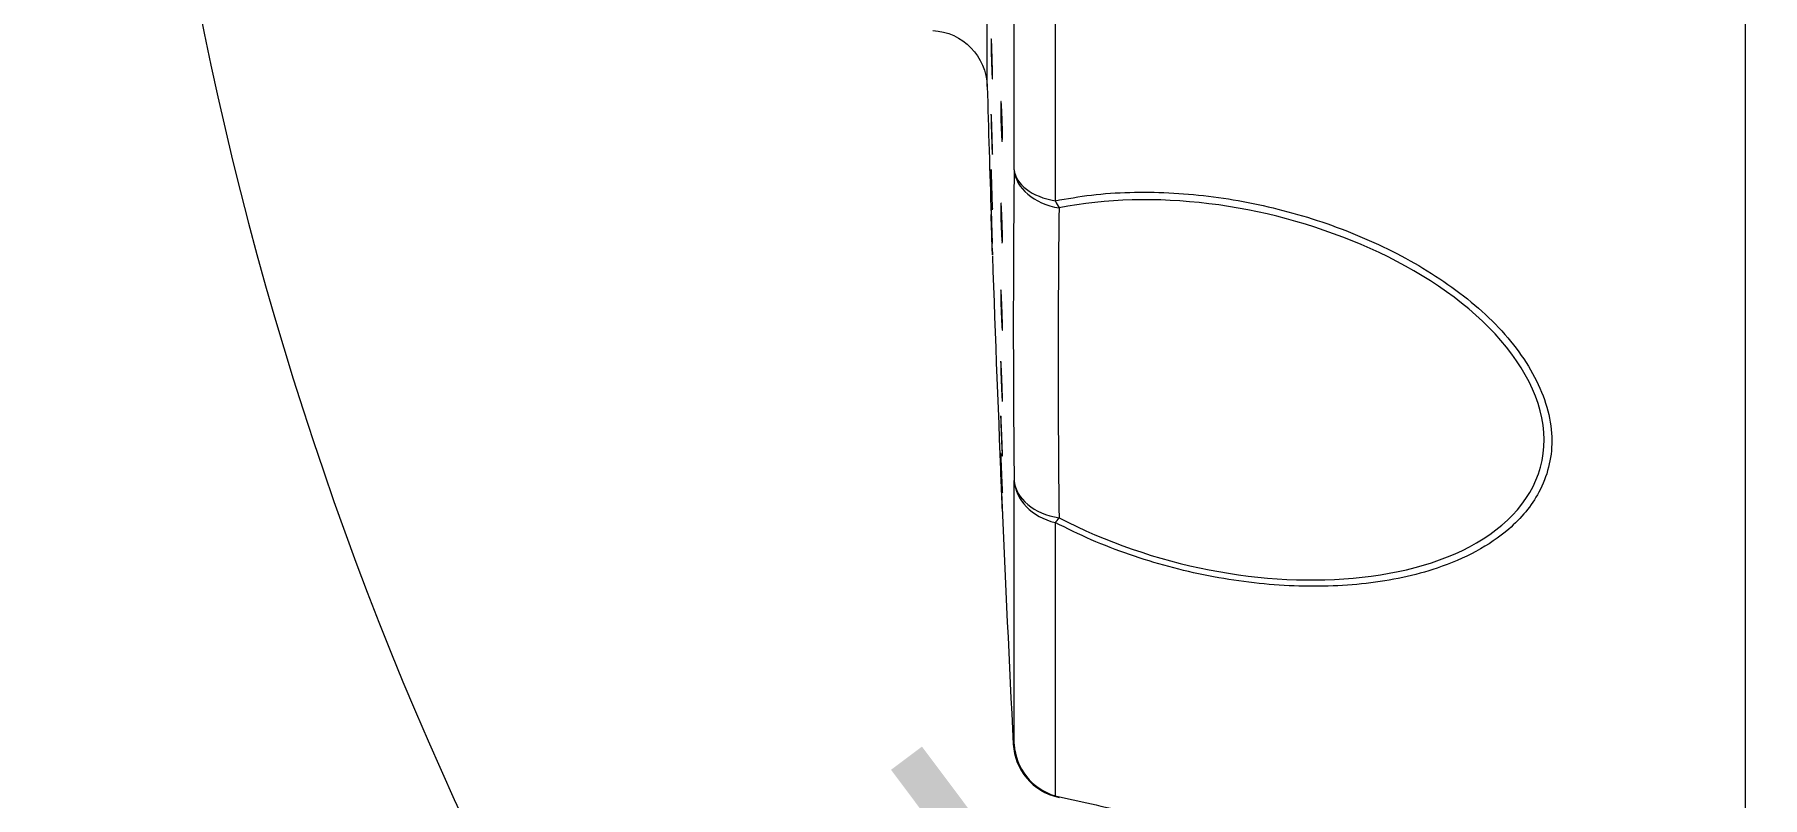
# Model space of a CAD drawing. Extents: x 0 to 1239, y 0 to 509.
# Drawn here: x 223.76 to 253.8, y 230.14 to 243.4 of the extents above; entities that cross this region are included whole.
import ezdxf

# ---------------------------------------------------------------- set-up
doc = ezdxf.new("R2010")
doc.units = 0
doc.header["$LTSCALE"] = 10
doc.header["$MEASUREMENT"] = 0
doc.header["$PDMODE"] = 3
doc.header["$PDSIZE"] = -10
doc.layers.get('0').update_dxf_attribs({"linetype": 'CONTINUOUS'})
doc.layers.get('DEFPOINTS').update_dxf_attribs({"linetype": 'CONTINUOUS'})
doc.layers.add('1', color=7, linetype='CONTINUOUS')
doc.styles.add('Daelim Dimension', font='')
doc.styles.get('Daelim Dimension').set_extended_font_data('NanumGothic')
doc.dimstyles.new('DEFAULT', dxfattribs={"dimscale": 2, "dimtxt": 2, "dimasz": 2, "dimexe": 0, "dimexo": 2, "dimgap": 1, "dimtad": 1, "dimdec": 1, "dimzin": 9, "dimdsep": 46, "dimtxsty": 'Daelim Dimension', "dimcen": 0.5, "dimclrd": 252, "dimclre": 252, "dimclrt": 3, "dimadec": 1, "dimazin": 0, "dimtfac": 1, "dimtdec": 1, "dimtix": 1, "dimtmove": 0, "dimatfit": 3, "dimfxl": 1, "dimtolj": 1, "dimtzin": 1, "dimlwd": 9, "dimlwe": 9, "dimarcsym": 0})

# ---------------------------------------------------------------- blocks, each defined once
blk = doc.blocks.new('*D3')
at = {"color": 5, "linetype": 'ByBlock', "lineweight": 9, "ltscale": 0.5, "transparency": 16777216}
for p, q in [((291.443, 283.574), (230.966, 301.242)), ((184.882, 143.495), (229.844, 297.402)), ((244.237, 121.988), (183.76, 139.655))]:
    blk.add_line(p, q, dxfattribs=at)
at = {"color": 5, "ltscale": 0.5, "transparency": 16777216}
for points in [[(229.205, 297.589), (230.484, 297.215), (230.966, 301.242)], [(184.242, 143.682), (185.522, 143.308), (183.76, 139.655)]]:
    blk.add_solid(points, dxfattribs=at)
at = {"layer": 'DEFPOINTS', "color": 0, "ltscale": 0.5, "transparency": 16777216}
for p in [(230.966, 301.242), (295.283, 282.453), (248.077, 120.866)]:
    blk.add_point(p, dxfattribs=at)
at = {"color": 7, "ltscale": 0.5, "transparency": 16777216, "insert": (202.308, 221.925), "char_height": 6, "attachment_point": 5, "rotation": 73.7149, "style": 'Daelim Dimension'}
blk.add_mtext('\\A1;168', dxfattribs=at)
blk = doc.blocks.new('*D5')
at = {"color": 5, "linetype": 'ByBlock', "lineweight": 9, "ltscale": 0.5, "transparency": 16777216}
blk.add_line((229.556, 255.918), (225.438, 255.918), dxfattribs=at)
blk.add_arc((287.531, 255.918), 62.092, 183.69164, 250.02321, dxfattribs=at)
at = {"color": 5, "ltscale": 0.5, "transparency": 16777216}
for points in [[(224.901, 251.899), (226.234, 251.942), (225.438, 255.918)], [(266.525, 198.195), (266.11, 196.928), (270.119, 196.317)]]:
    blk.add_solid(points, dxfattribs=at)
at = {"layer": 'DEFPOINTS', "color": 0, "ltscale": 0.5, "transparency": 16777216}
for p in [(296.604, 286.976), (233.556, 255.918), (287.531, 255.918), (231.061, 230.098), (248.077, 120.866)]:
    blk.add_point(p, dxfattribs=at)
at = {"color": 7, "ltscale": 0.5, "transparency": 16777216, "insert": (242.186, 221.925), "char_height": 6, "attachment_point": 5, "rotation": 306.8574, "style": 'Daelim Dimension'}
blk.add_mtext('\\A1;73.7°', dxfattribs=at)

msp = doc.modelspace()

# ---------------------------------------------------------------- linework, layer by layer
at = {"layer": '1', "color": 7, "linetype": 'Continuous', "lineweight": 13}
for p, q in [((253.495, 283.767), (253.495, 228.069)), ((240.322, 242.496), (240.322, 269.341)), ((240.79, 241.043), (240.79, 252.103)), ((241.502, 251.965), (241.502, 240.508)), ((240.79, 231.067), (240.79, 235.648)), ((241.502, 234.918), (241.502, 230.172)), ((240.79, 231.067), (240.775, 231.07))]:
    msp.add_line(p, q, dxfattribs=at)
at = {"layer": '1', "color": 7, "linetype": 'Continuous', "lineweight": 18}
msp.add_line((240.411, 240.351), (240.412, 240.359), dxfattribs=at)
at = {"layer": '1', "color": 7, "linetype": 'Continuous', "lineweight": 18, "extrusion": (0, 0, -1)}
msp.add_arc((-239.322, 242.468), 1, 93, 178.4076, dxfattribs=at)
at = {"layer": '1', "color": 7, "linetype": 'Continuous', "lineweight": 18}
for centre, radius, start, end in [((723.144, 255.918), 483.009, 181.59242, 181.8574), ((723.144, 255.918), 483.009, 181.94193, 182.9488), ((241.773, 231.122), 1, 182.9488, 257.3196)]:
    msp.add_arc(centre, radius, start, end, dxfattribs=at)
msp.add_ellipse((694.579, 166.148), major_axis=(-443.251, 141.042), ratio=0.68986, start_param=0.207883, end_param=0.224287, dxfattribs=at)
at = {"layer": '1', "color": 7, "linetype": 'Continuous', "lineweight": 13}
for centre, major_axis, ratio, start_param, end_param in [((241.789, 241.074), (-1, 0), 0.591619, 0.052077, 1.279768), ((241.789, 241.074), (1, -0.011), 0.708356, 3.201082, 4.499098), ((241.789, 241.074), (0.196, -0.981), 0.453228, 5.235213, 5.398191), ((694.419, 165.644), (442.333, -140.75), 0.68986, 3.349475, 3.36588), ((241.789, 235.69), (-1, -0.011), 0.70581, 0.043486, 1.341502), ((241.789, 235.69), (-1, 0), 0.806217, 0.052077, 1.279768), ((241.789, 235.69), (0.46, 0.888), 0.175115, 3.754975, 3.917953), ((241.789, 231.118), (-1, 0), 0.98842, 0.052077, 1.279768), ((241.789, 231.118), (0.22, 0.976), 0.999966, 1.843577, 3.141593), ((241.789, 231.118), (-0.22, -0.976), 0.444306, 6.120207, 6.283185)]:
    msp.add_ellipse(centre, major_axis=major_axis, ratio=ratio, start_param=start_param, end_param=end_param, dxfattribs=at)
at = {"layer": '1', "color": 7, "linetype": 'Continuous', "lineweight": 18}
for points, knots in [([(240.39, 243.322), (240.39, 243.322), (240.39, 243.322), (240.39, 243.319), (240.389, 243.309), (240.389, 243.278), (240.389, 243.255), (240.389, 243.201), (240.389, 243.169), (240.391, 243.1), (240.391, 243.061), (240.393, 242.983), (240.394, 242.943), (240.397, 242.867), (240.398, 242.829), (240.401, 242.761), (240.402, 242.73), (240.404, 242.68), (240.406, 242.66), (240.408, 242.632), (240.409, 242.625), (240.41, 242.623), (240.411, 242.629), (240.412, 242.649), (240.412, 242.659), (240.412, 242.671)], [0, 0, 0, 0, 0.000244, 0.000244, 0.092879, 0.092879, 0.188912, 0.188912, 0.281435, 0.281435, 0.376865, 0.376865, 0.47049, 0.47049, 0.564609, 0.564609, 0.660561, 0.660561, 0.753031, 0.753031, 0.84917, 0.84917, 0.941735, 0.941735, 1, 1, 1, 1]), ([(240.412, 242.671), (240.412, 242.69), (240.412, 242.716), (240.411, 242.775), (240.411, 242.809), (240.409, 242.883), (240.408, 242.923), (240.406, 243.002), (240.405, 243.041), (240.403, 243.115), (240.401, 243.152), (240.399, 243.215), (240.398, 243.242), (240.395, 243.286), (240.394, 243.302), (240.392, 243.32), (240.392, 243.324), (240.391, 243.324)], [0, 0, 0, 0, 0.128011, 0.128011, 0.255678, 0.255678, 0.387742, 0.387742, 0.513358, 0.513358, 0.643821, 0.643821, 0.771729, 0.771729, 0.900042, 0.900042, 1, 1, 1, 1]), ([(240.558, 242.222), (240.558, 242.222), (240.558, 242.222), (240.557, 242.211), (240.556, 242.194), (240.556, 242.15), (240.556, 242.121), (240.556, 242.057), (240.556, 242.022), (240.558, 241.947), (240.559, 241.907), (240.561, 241.828), (240.563, 241.789), (240.566, 241.717), (240.567, 241.683), (240.571, 241.623), (240.573, 241.598), (240.576, 241.56), (240.577, 241.547), (240.579, 241.54)], [0, 0, 0, 0, 0.000312, 0.000312, 0.123397, 0.123397, 0.250958, 0.250958, 0.373827, 0.373827, 0.500576, 0.500576, 0.624965, 0.624965, 0.750037, 0.750037, 0.877593, 0.877593, 1, 1, 1, 1]), ([(240.585, 241.62), (240.585, 241.645), (240.585, 241.676), (240.585, 241.744), (240.584, 241.781), (240.582, 241.859), (240.581, 241.9), (240.578, 241.978), (240.577, 242.015), (240.574, 242.084), (240.572, 242.116), (240.569, 242.17), (240.567, 242.191), (240.564, 242.222), (240.562, 242.231), (240.561, 242.235), (240.561, 242.235), (240.56, 242.235)], [0, 0, 0, 0, 0.137993, 0.137993, 0.275612, 0.275612, 0.417986, 0.417986, 0.553454, 0.553454, 0.694175, 0.694175, 0.832197, 0.832197, 0.970641, 0.970641, 1, 1, 1, 1]), ([(240.389, 242), (240.389, 242), (240.389, 242), (240.389, 241.99), (240.389, 241.973), (240.389, 241.928), (240.389, 241.901), (240.391, 241.838), (240.391, 241.801), (240.393, 241.726), (240.394, 241.687), (240.397, 241.609), (240.398, 241.569), (240.401, 241.496), (240.402, 241.461), (240.404, 241.402), (240.406, 241.377), (240.408, 241.338), (240.409, 241.324), (240.41, 241.318)], [0, 0, 0, 0, 0.000258, 0.000258, 0.127296, 0.127296, 0.249692, 0.249692, 0.375932, 0.375932, 0.499785, 0.499785, 0.62429, 0.62429, 0.751221, 0.751221, 0.873546, 0.873546, 1, 1, 1, 1]), ([(240.412, 241.335), (240.412, 241.349), (240.412, 241.37), (240.411, 241.42), (240.411, 241.451), (240.409, 241.519), (240.408, 241.557), (240.406, 241.635), (240.405, 241.674), (240.403, 241.751), (240.401, 241.79), (240.399, 241.86), (240.398, 241.891), (240.395, 241.945), (240.394, 241.967), (240.392, 241.999), (240.391, 242.008), (240.39, 242.011), (240.39, 242.012), (240.39, 242.012)], [0, 0, 0, 0, 0.120906, 0.120906, 0.241486, 0.241486, 0.366219, 0.366219, 0.484863, 0.484863, 0.608085, 0.608085, 0.728893, 0.728893, 0.850083, 0.850083, 0.973099, 0.973099, 1, 1, 1, 1]), ([(240.581, 241.535), (240.581, 241.535), (240.582, 241.536), (240.583, 241.547), (240.584, 241.56), (240.585, 241.59), (240.585, 241.604), (240.585, 241.62)], [0, 0, 0, 0, 0.249231, 0.249231, 0.710052, 0.710052, 1, 1, 1, 1]), ([(240.411, 241.312), (240.411, 241.312), (240.411, 241.314), (240.412, 241.32), (240.412, 241.327), (240.412, 241.335)], [0, 0, 0, 0, 0.428962, 0.428962, 1, 1, 1, 1]), ([(240.412, 240.359), (240.412, 240.367), (240.412, 240.382), (240.411, 240.422), (240.411, 240.449), (240.409, 240.509), (240.408, 240.545), (240.406, 240.619), (240.405, 240.658), (240.403, 240.736), (240.401, 240.776), (240.399, 240.851), (240.398, 240.886), (240.395, 240.947), (240.394, 240.975), (240.392, 241.017), (240.391, 241.033), (240.39, 241.048), (240.39, 241.051), (240.389, 241.051)], [0, 0, 0, 0, 0.114696, 0.114696, 0.229084, 0.229084, 0.347411, 0.347411, 0.459961, 0.459961, 0.576855, 0.576855, 0.691459, 0.691459, 0.806425, 0.806425, 0.923123, 0.923123, 1, 1, 1, 1]), ([(240.389, 241.049), (240.389, 241.049), (240.389, 241.049), (240.389, 241.045), (240.389, 241.034), (240.389, 241), (240.389, 240.977), (240.391, 240.923), (240.391, 240.89), (240.393, 240.819), (240.394, 240.78), (240.397, 240.703), (240.398, 240.663), (240.401, 240.586), (240.402, 240.548), (240.404, 240.482), (240.406, 240.452), (240.408, 240.403), (240.409, 240.384), (240.41, 240.371)], [0, 0, 0, 0, 0.000256, 0.000256, 0.127294, 0.127294, 0.24969, 0.24969, 0.37593, 0.37593, 0.499783, 0.499783, 0.62429, 0.62429, 0.75122, 0.75122, 0.873546, 0.873546, 1, 1, 1, 1]), ([(240.412, 239.766), (240.412, 239.768), (240.412, 239.776), (240.411, 239.806), (240.411, 239.827), (240.409, 239.879), (240.408, 239.912), (240.406, 239.981), (240.405, 240.018), (240.403, 240.095), (240.401, 240.135), (240.399, 240.213), (240.398, 240.251), (240.395, 240.319), (240.394, 240.35), (240.392, 240.403), (240.391, 240.424), (240.39, 240.454), (240.389, 240.462), (240.389, 240.465), (240.389, 240.465), (240.389, 240.465)], [0, 0, 0, 0, 0.108919, 0.108919, 0.217544, 0.217544, 0.329911, 0.329911, 0.436792, 0.436792, 0.547797, 0.547797, 0.656628, 0.656628, 0.765802, 0.765802, 0.876622, 0.876622, 0.984082, 0.984082, 1, 1, 1, 1]), ([(240.558, 240.469), (240.558, 240.469), (240.558, 240.469), (240.557, 240.463), (240.556, 240.451), (240.556, 240.415), (240.556, 240.39), (240.556, 240.332), (240.556, 240.299), (240.558, 240.228), (240.559, 240.188), (240.561, 240.11), (240.563, 240.07), (240.566, 239.995), (240.567, 239.958), (240.571, 239.893), (240.573, 239.863), (240.576, 239.818), (240.577, 239.8), (240.579, 239.788)], [0, 0, 0, 0, 0.000309, 0.000309, 0.123394, 0.123394, 0.250953, 0.250953, 0.373822, 0.373822, 0.500571, 0.500571, 0.62496, 0.62496, 0.750031, 0.750031, 0.877587, 0.877587, 1, 1, 1, 1]), ([(240.585, 239.831), (240.585, 239.852), (240.585, 239.88), (240.585, 239.942), (240.584, 239.978), (240.582, 240.053), (240.581, 240.094), (240.578, 240.172), (240.577, 240.211), (240.574, 240.284), (240.572, 240.319), (240.569, 240.379), (240.567, 240.405), (240.564, 240.444), (240.562, 240.458), (240.56, 240.471), (240.56, 240.473), (240.559, 240.472)], [0, 0, 0, 0, 0.131077, 0.131077, 0.261798, 0.261798, 0.397036, 0.397036, 0.525714, 0.525714, 0.659382, 0.659382, 0.790487, 0.790487, 0.921992, 0.921992, 1, 1, 1, 1]), ([(240.412, 239.568), (240.412, 239.568), (240.412, 239.571), (240.411, 239.587), (240.411, 239.602), (240.409, 239.644), (240.408, 239.672), (240.406, 239.734), (240.405, 239.769), (240.403, 239.843), (240.401, 239.883), (240.399, 239.962), (240.398, 240.001), (240.395, 240.075), (240.394, 240.11), (240.392, 240.171), (240.391, 240.197), (240.39, 240.237), (240.389, 240.252), (240.389, 240.269), (240.389, 240.27), (240.389, 240.262), (240.389, 240.256), (240.389, 240.249)], [0, 0, 0, 0, 0.066677, 0.066677, 0.163185, 0.163185, 0.263017, 0.263017, 0.357976, 0.357976, 0.456598, 0.456598, 0.553289, 0.553289, 0.650285, 0.650285, 0.748743, 0.748743, 0.844215, 0.844215, 0.943189, 0.943189, 1, 1, 1, 1]), ([(240.582, 239.773), (240.582, 239.773), (240.582, 239.773), (240.583, 239.775), (240.584, 239.783), (240.585, 239.806), (240.585, 239.818), (240.585, 239.831)], [0, 0, 0, 0, 0.082137, 0.082137, 0.64552, 0.64552, 1, 1, 1, 1]), ([(240.408, 239.683), (240.409, 239.667), (240.409, 239.652), (240.41, 239.616), (240.411, 239.598), (240.412, 239.578), (240.412, 239.573), (240.412, 239.57)], [0, 0, 0, 0, 0.257399, 0.257399, 0.713138, 0.713138, 1, 1, 1, 1]), ([(240.585, 238.296), (240.585, 238.313), (240.585, 238.337), (240.585, 238.393), (240.584, 238.426), (240.582, 238.497), (240.581, 238.537), (240.578, 238.615), (240.577, 238.654), (240.574, 238.73), (240.572, 238.768), (240.569, 238.834), (240.567, 238.863), (240.564, 238.91), (240.562, 238.929), (240.56, 238.954), (240.559, 238.96), (240.557, 238.958), (240.556, 238.951), (240.556, 238.924), (240.556, 238.903), (240.556, 238.853), (240.556, 238.823), (240.558, 238.756), (240.559, 238.718), (240.561, 238.641), (240.563, 238.601), (240.566, 238.524), (240.567, 238.485), (240.571, 238.415), (240.573, 238.382), (240.576, 238.329), (240.577, 238.307), (240.58, 238.274), (240.581, 238.264), (240.582, 238.261)], [0, 0, 0, 0, 0.058508, 0.058508, 0.116857, 0.116857, 0.177222, 0.177222, 0.23466, 0.23466, 0.294324, 0.294324, 0.352845, 0.352845, 0.411544, 0.411544, 0.471112, 0.471112, 0.52886, 0.52886, 0.588707, 0.588707, 0.646354, 0.646354, 0.70582, 0.70582, 0.76418, 0.76418, 0.82286, 0.82286, 0.882706, 0.882706, 0.940384, 0.940384, 1, 1, 1, 1]), ([(240.583, 238.26), (240.584, 238.26), (240.584, 238.263), (240.585, 238.277), (240.585, 238.285), (240.585, 238.296)], [0, 0, 0, 0, 0.546855, 0.546855, 1, 1, 1, 1]), ([(240.556, 237.71), (240.556, 237.71), (240.556, 237.71), (240.556, 237.701), (240.556, 237.685), (240.556, 237.642), (240.556, 237.616), (240.558, 237.554), (240.559, 237.519), (240.561, 237.444), (240.563, 237.405), (240.566, 237.327), (240.567, 237.287), (240.571, 237.213), (240.573, 237.177), (240.576, 237.117), (240.577, 237.091), (240.58, 237.05), (240.581, 237.035), (240.582, 237.027)], [0, 0, 0, 0, 0.000242, 0.000242, 0.127237, 0.127237, 0.249561, 0.249561, 0.375749, 0.375749, 0.499587, 0.499587, 0.624104, 0.624104, 0.751096, 0.751096, 0.873488, 0.873488, 1, 1, 1, 1]), ([(240.585, 237.039), (240.585, 237.051), (240.585, 237.071), (240.585, 237.119), (240.584, 237.149), (240.582, 237.216), (240.581, 237.254), (240.578, 237.331), (240.577, 237.37), (240.574, 237.447), (240.572, 237.487), (240.569, 237.557), (240.567, 237.59), (240.564, 237.645), (240.562, 237.668), (240.56, 237.702), (240.559, 237.713), (240.557, 237.718), (240.557, 237.719), (240.557, 237.719)], [0, 0, 0, 0, 0.119523, 0.119523, 0.238722, 0.238722, 0.362039, 0.362039, 0.479375, 0.479375, 0.601261, 0.601261, 0.720809, 0.720809, 0.840723, 0.840723, 0.962412, 0.962412, 1, 1, 1, 1]), ([(240.584, 237.019), (240.584, 237.019), (240.584, 237.02), (240.585, 237.025), (240.585, 237.031), (240.585, 237.039)], [0, 0, 0, 0, 0.377957, 0.377957, 1, 1, 1, 1]), ([(240.585, 236.079), (240.585, 236.087), (240.585, 236.102), (240.585, 236.143), (240.584, 236.169), (240.582, 236.23), (240.581, 236.265), (240.578, 236.339), (240.577, 236.378), (240.574, 236.456), (240.572, 236.497), (240.569, 236.571), (240.567, 236.606), (240.564, 236.668), (240.562, 236.695), (240.56, 236.738), (240.559, 236.753), (240.557, 236.768), (240.557, 236.771), (240.556, 236.771)], [0, 0, 0, 0, 0.114629, 0.114629, 0.228948, 0.228948, 0.347216, 0.347216, 0.459748, 0.459748, 0.576644, 0.576644, 0.691298, 0.691298, 0.806302, 0.806302, 0.923009, 0.923009, 1, 1, 1, 1]), ([(240.556, 236.769), (240.556, 236.769), (240.556, 236.769), (240.556, 236.765), (240.556, 236.754), (240.556, 236.72), (240.556, 236.698), (240.558, 236.643), (240.559, 236.61), (240.561, 236.539), (240.563, 236.501), (240.566, 236.423), (240.567, 236.383), (240.571, 236.306), (240.573, 236.268), (240.576, 236.202), (240.577, 236.173), (240.58, 236.123), (240.581, 236.104), (240.583, 236.078), (240.584, 236.072), (240.585, 236.072), (240.585, 236.074), (240.585, 236.079)], [0, 0, 0, 0, 0.0002, 0.0002, 0.10601, 0.10601, 0.207929, 0.207929, 0.313067, 0.313067, 0.416247, 0.416247, 0.519994, 0.519994, 0.625801, 0.625801, 0.727777, 0.727777, 0.833774, 0.833774, 0.935803, 0.935803, 1, 1, 1, 1]), ([(240.585, 235.432), (240.585, 235.436), (240.585, 235.446), (240.585, 235.478), (240.584, 235.5), (240.582, 235.554), (240.581, 235.587), (240.578, 235.657), (240.577, 235.694), (240.574, 235.772), (240.572, 235.813), (240.569, 235.89), (240.567, 235.927), (240.564, 235.994), (240.562, 236.025), (240.56, 236.075), (240.559, 236.096), (240.557, 236.123), (240.556, 236.13), (240.556, 236.131), (240.556, 236.131), (240.556, 236.131)], [0, 0, 0, 0, 0.109996, 0.109996, 0.219695, 0.219695, 0.333183, 0.333183, 0.441167, 0.441167, 0.553338, 0.553338, 0.663358, 0.663358, 0.773714, 0.773714, 0.885704, 0.885704, 0.994271, 0.994271, 1, 1, 1, 1]), ([(240.556, 236.113), (240.556, 236.113), (240.556, 236.113), (240.556, 236.101), (240.556, 236.082), (240.558, 236.035), (240.559, 236.005), (240.561, 235.94), (240.563, 235.903), (240.566, 235.827), (240.567, 235.787), (240.571, 235.708), (240.573, 235.669), (240.576, 235.598), (240.577, 235.566), (240.58, 235.509), (240.581, 235.485), (240.583, 235.45), (240.584, 235.439), (240.585, 235.431), (240.585, 235.431), (240.585, 235.432)], [0, 0, 0, 0, 0.00043, 0.00043, 0.114386, 0.114386, 0.231941, 0.231941, 0.347306, 0.347306, 0.463306, 0.463306, 0.581609, 0.581609, 0.695628, 0.695628, 0.814142, 0.814142, 0.928221, 0.928221, 1, 1, 1, 1]), ([(240.585, 235.109), (240.585, 235.107), (240.585, 235.112), (240.585, 235.135), (240.584, 235.153), (240.582, 235.199), (240.581, 235.229), (240.578, 235.294), (240.577, 235.33), (240.574, 235.405), (240.572, 235.446), (240.569, 235.524), (240.567, 235.563), (240.564, 235.635), (240.562, 235.668), (240.56, 235.726), (240.559, 235.751), (240.557, 235.787), (240.556, 235.799), (240.556, 235.807), (240.556, 235.808), (240.556, 235.808)], [0, 0, 0, 0, 0.105591, 0.105591, 0.210897, 0.210897, 0.31984, 0.31984, 0.423499, 0.423499, 0.531178, 0.531178, 0.636792, 0.636792, 0.742728, 0.742728, 0.850233, 0.850233, 0.954453, 0.954453, 1, 1, 1, 1]), ([(241.502, 230.172), (241.71, 230.125), (242.13, 230.031), (243.014, 229.833), (244.164, 229.575), (245.552, 229.262), (246.901, 228.957), (248.149, 228.675), (249.21, 228.435), (249.946, 228.267), (250.135, 228.225), (250.136, 228.225), (250.136, 228.225)], [0, 0, 0, 0, 0.061876, 0.124828, 0.249385, 0.373806, 0.4979, 0.622802, 0.748142, 0.873644, 0.999514, 1, 1, 1, 1])]:
    msp.add_open_spline(points, degree=3, knots=knots, dxfattribs=at)
at = {"layer": '1', "color": 7, "linetype": 'Continuous', "lineweight": 13}
for points, knots in [([(241.502, 240.508), (241.71, 240.545), (242.13, 240.619), (243.014, 240.677), (244.164, 240.622), (245.552, 240.351), (246.901, 239.886), (248.149, 239.229), (249.21, 238.388), (249.946, 237.389), (250.222, 236.352), (249.988, 235.457), (249.331, 234.662), (248.277, 234.107), (246.928, 233.824), (245.571, 233.786), (244.171, 233.958), (243.013, 234.27), (242.128, 234.608), (241.709, 234.815), (241.502, 234.918)], [0, 0, 0, 0, 0.030925, 0.062393, 0.124655, 0.186847, 0.248867, 0.311288, 0.373942, 0.43667, 0.499585, 0.558364, 0.609289, 0.687378, 0.749769, 0.812162, 0.87525, 0.93778, 0.969186, 1, 1, 1, 1]), ([(241.569, 235), (243.2, 234.155), (245.141, 233.78), (247.689, 234.062), (248.469, 234.3), (249.645, 235.121), (250.005, 235.697), (249.998, 237.023), (249.629, 237.715), (248.455, 238.898), (247.663, 239.389), (245.141, 240.464), (243.197, 240.711), (241.569, 240.384)], [0, 0, 0, 0, 0.25, 0.25, 0.375, 0.375, 0.5, 0.5, 0.625, 0.625, 0.75, 0.75, 1, 1, 1, 1])]:
    msp.add_open_spline(points, degree=3, knots=knots, dxfattribs=at)

# ---------------------------------------------------------------- dimensions: what is measured, and where the dimension line sits
at = {"ltscale": 0.5}
dim = msp.add_aligned_dim(p1=(248.077, 120.866), p2=(295.283, 282.453), distance=67.005, dimstyle='DEFAULT', override={"dimtxt": 3, "dimdec": 0, "dimclrd": 5, "dimclre": 5, "dimclrt": 7, "dimfxl": 1.25, "dimarcsym": 1}, dxfattribs=at)
dim.commit()
dim.dimension.update_dxf_attribs({"geometry": '*D3', "text_midpoint": (202.308, 221.925)})
dim = msp.add_angular_dim_2l(base=(231.061, 230.098), line1=((233.556, 255.918), (287.531, 255.918)), line2=((248.077, 120.866), (296.604, 286.976)), dimstyle='DEFAULT', override={"dimtxt": 3, "dimdec": 0, "dimclrd": 5, "dimclre": 5, "dimclrt": 7, "dimfxl": 1.25, "dimarcsym": 1}, dxfattribs=at)
dim.commit()
dim.dimension.update_dxf_attribs({"geometry": '*D5', "text_midpoint": (242.186, 221.925)})

doc.saveas('drawing.dxf')
